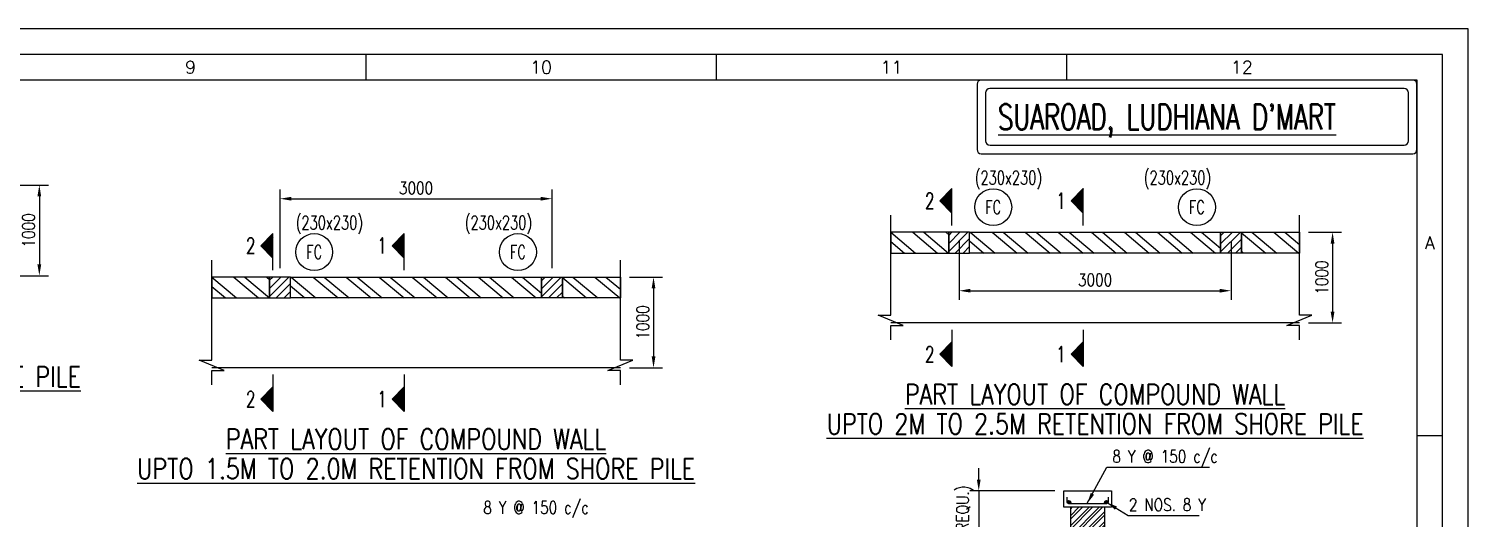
# Model space of a CAD drawing. Extents: x -69352 to 1013721, y -547461 to -186867.
# Drawn here: x 771275 to 803036, y -375175 to -364383 of the extents above; entities that cross this region are included whole.
import ezdxf
from ezdxf.enums import TextEntityAlignment as Align

# ---------------------------------------------------------------- set-up
doc = ezdxf.new("R2010")
doc.units = 0
doc.header["$LTSCALE"] = 500
doc.header["$MEASUREMENT"] = 0
doc.header["$PDMODE"] = 35
doc.header["$PDSIZE"] = -15
doc.layers.get('DEFPOINTS').update_dxf_attribs({"color": 4})
for name, color, linetype in [('PNA', 10, 'Continuous'), ('S-BRECK LINE', 8, 'Continuous'), ('S-COLUMN', 1, 'Continuous'), ('S-COLUMN CIRCLE', 9, 'Continuous'), ('S-COLUMN HATCH', 8, 'Continuous'), ('S-COLUMN NO', 2, 'Continuous'), ('S-CONCRET LINE', 4, 'Continuous'), ('S-DIM-1', 5, 'Continuous'), ('S-HATCH', 253, 'Continuous'), ('S-REINFORCEMENT', 6, 'Continuous'), ('S-SECTION MARK', 1, 'Continuous'), ('S-TEXT-1', 4, 'Continuous'), ('S-TEXT-1 @ 1', 4, 'Continuous'), ('S-TITIL', 6, 'Continuous'), ('SCHEDULE LINE-1', 7, 'Continuous'), ('SHEET', 7, 'Continuous'), ('TITLE', 4, 'Continuous')]:
    doc.layers.add(name, color=color, linetype=linetype)
doc.styles.add('ROMANS', font='simplex.shx', dxfattribs={"width": 0.8, "height": 275})
doc.dimstyles.new('dim33.33', dxfattribs={"dimtxt": 250, "dimasz": 250, "dimexe": 200, "dimexo": 200, "dimgap": 100, "dimtad": 1, "dimdec": 0, "dimlfac": 0.333331, "dimzin": 0, "dimdsep": 46, "dimtxsty": 'ROMANS', "dimcen": 0, "dimclrd": 5, "dimclre": 5, "dimclrt": 4, "dimadec": 0, "dimazin": 0, "dimtfac": 1, "dimtdec": 0, "dimtix": 1, "dimtofl": 0, "dimtmove": 2, "dimatfit": 3, "dimfxl": 0, "dimtolj": 1, "dimtzin": 0, "dimlwd": -1, "dimlwe": -1, "dimarcsym": 0})
doc.dimstyles.new('dim50', dxfattribs={"dimtxt": 250, "dimasz": 250, "dimexe": 200, "dimexo": 200, "dimgap": 100, "dimtad": 1, "dimdec": 0, "dimlfac": 0.5, "dimzin": 0, "dimdsep": 46, "dimtxsty": 'ROMANS', "dimcen": 0, "dimclrd": 5, "dimclre": 5, "dimclrt": 4, "dimadec": 0, "dimazin": 0, "dimtfac": 1, "dimtdec": 0, "dimtix": 1, "dimtofl": 0, "dimtmove": 2, "dimatfit": 3, "dimfxl": 0, "dimtolj": 1, "dimtzin": 0, "dimlwd": -1, "dimlwe": -1, "dimarcsym": 0})
pattern_1 = [(45, (-17525212.22, 1033715.36), (-88.38834765, 88.38834765), [])]
pattern_2 = [(45, (-17540194.85, 1032725.89), (-88.38834765, 88.38834765), [])]

# ---------------------------------------------------------------- blocks, each defined once
blk = doc.blocks.new('zw$C05B')
at = {"flags": 128}
blk.add_lwpolyline([(0, 0), (82749, 0), (82749, 58210), (0, 58210)], close=True, dxfattribs=at)
at = {"layer": 'PNA'}
for p, q in [((61569, 57718), (61569, 57226)), ((68301, 57718), (68301, 57226)), ((75033, 57718), (75033, 57226)), ((81765, 50402), (82257, 50402))]:
    blk.add_line(p, q, dxfattribs=at)
at = {"layer": 'PNA', "color": 1}
for points in [[(984, 492), (82257, 492), (82257, 57718), (984, 57718)], [(1968, 984), (81765, 984), (81765, 57226), (1968, 57226)]]:
    blk.add_lwpolyline(points, close=True, dxfattribs=at)
at = {"layer": 'PNA', "style": 'ROMANS'}
for s, p in [('9', (58204, 57472)), ('10', (64936, 57472)), ('11', (71668, 57472)), ('12', (78400, 57472)), ('A', (82011, 54102))]:
    blk.add_text(s, height=246, dxfattribs=at).set_placement(p, align=Align.MIDDLE)
blk = doc.blocks.new('*D925')
at = {"layer": 'DEFPOINTS', "color": 0}
for p in [(791803, -368869), (797803, -368869), (797803, -370159)]:
    blk.add_point(p, dxfattribs=at)
at = {"layer": 'S-TEXT-1', "color": 5}
for p, q in [((791803, -369069), (791803, -370359)), ((797803, -369069), (797803, -370359)), ((792053, -370159), (797553, -370159))]:
    blk.add_line(p, q, dxfattribs=at)
for points in [[(792053, -370117), (792053, -370200), (791803, -370159)], [(797553, -370200), (797553, -370117), (797803, -370159)]]:
    blk.add_solid(points, dxfattribs=at)
at = {"layer": 'S-TEXT-1', "color": 4, "insert": (794803, -369921), "char_height": 275, "attachment_point": 5, "style": 'ROMANS'}
blk.add_mtext('\\A1;3000', dxfattribs=at)
blk = doc.blocks.new('*D926')
at = {"layer": 'DEFPOINTS', "color": 0}
for p in [(799311, -368869), (799311, -370869), (800043, -370869)]:
    blk.add_point(p, dxfattribs=at)
at = {"layer": 'S-TEXT-1', "color": 5}
for p, q in [((799511, -368869), (800243, -368869)), ((800043, -369119), (800043, -370619)), ((799511, -370869), (800243, -370869))]:
    blk.add_line(p, q, dxfattribs=at)
for points in [[(800084, -369119), (800001, -369119), (800043, -368869)], [(800001, -370619), (800084, -370619), (800043, -370869)]]:
    blk.add_solid(points, dxfattribs=at)
at = {"layer": 'S-TEXT-1', "color": 4, "insert": (799805, -369869), "char_height": 275, "attachment_point": 5, "rotation": 90, "style": 'ROMANS'}
blk.add_mtext('\\A1;1000', dxfattribs=at)
blk = doc.blocks.new('*D935')
at = {"layer": 'DEFPOINTS', "color": 0}
for p in [(794114, -374573), (792236, -377633), (794204, -377633)]:
    blk.add_point(p, dxfattribs=at)
at = {"layer": 'S-DIM-1', "color": 5, "lineweight": -3}
for p, q in [((792236, -374323), (792236, -374073)), ((792236, -374573), (792236, -377633)), ((792236, -377883), (792236, -378133))]:
    blk.add_line(p, q, dxfattribs=at)
at = {"layer": 'S-DIM-1', "color": 5}
for p, q in [((793914, -374573), (792036, -374573)), ((794004, -377633), (792036, -377633))]:
    blk.add_line(p, q, dxfattribs=at)
for points in [[(792194, -374323), (792277, -374323), (792236, -374573)], [(792277, -377883), (792194, -377883), (792236, -377633)]]:
    blk.add_solid(points, dxfattribs=at)
at = {"layer": 'S-DIM-1', "color": 4, "insert": (791926, -376103), "char_height": 275, "attachment_point": 5, "rotation": 90, "style": 'ROMANS'}
blk.add_mtext('\\A1;(AS PER ARCH REQU.)', dxfattribs=at)
blk = doc.blocks.new('*D937')
at = {"layer": 'DEFPOINTS', "color": 0}
for p in [(782820, -368130), (776820, -369858), (782820, -369858)]:
    blk.add_point(p, dxfattribs=at)
at = {"layer": 'S-TEXT-1', "color": 5}
for p, q in [((776820, -369658), (776820, -367930)), ((782820, -369658), (782820, -367930)), ((777070, -368130), (782570, -368130))]:
    blk.add_line(p, q, dxfattribs=at)
for points in [[(777070, -368088), (777070, -368172), (776820, -368130)], [(782570, -368172), (782570, -368088), (782820, -368130)]]:
    blk.add_solid(points, dxfattribs=at)
at = {"layer": 'S-TEXT-1', "color": 4, "insert": (779820, -367893), "char_height": 275, "attachment_point": 5, "style": 'ROMANS'}
blk.add_mtext('\\A1;3000', dxfattribs=at)
blk = doc.blocks.new('*D938')
at = {"layer": 'DEFPOINTS', "color": 0}
for p in [(784328, -369858), (784328, -371858), (785060, -371858)]:
    blk.add_point(p, dxfattribs=at)
at = {"layer": 'S-TEXT-1', "color": 5}
for p, q in [((784528, -369858), (785260, -369858)), ((785060, -370108), (785060, -371608)), ((784528, -371858), (785260, -371858))]:
    blk.add_line(p, q, dxfattribs=at)
for points in [[(785102, -370108), (785019, -370108), (785060, -369858)], [(785019, -371608), (785102, -371608), (785060, -371858)]]:
    blk.add_solid(points, dxfattribs=at)
at = {"layer": 'S-TEXT-1', "color": 4, "insert": (784823, -370858), "char_height": 275, "attachment_point": 5, "rotation": 90, "style": 'ROMANS'}
blk.add_mtext('\\A1;1000', dxfattribs=at)
blk = doc.blocks.new('*D949')
at = {"layer": 'DEFPOINTS', "color": 0}
for p in [(770776, -367829), (770776, -369829), (771508, -369829)]:
    blk.add_point(p, dxfattribs=at)
at = {"layer": 'S-TEXT-1', "color": 5}
for p, q in [((770976, -367829), (771708, -367829)), ((771508, -368079), (771508, -369579)), ((770976, -369829), (771708, -369829))]:
    blk.add_line(p, q, dxfattribs=at)
for points in [[(771549, -368079), (771466, -368079), (771508, -367829)], [(771466, -369579), (771549, -369579), (771508, -369829)]]:
    blk.add_solid(points, dxfattribs=at)
at = {"layer": 'S-TEXT-1', "color": 4, "insert": (771270, -368829), "char_height": 275, "attachment_point": 5, "rotation": 90, "style": 'ROMANS'}
blk.add_mtext('\\A1;1000', dxfattribs=at)

msp = doc.modelspace()

# ---------------------------------------------------------------- hatches: boundary and pattern name
at = {"layer": 'S-COLUMN HATCH'}
h = msp.add_hatch(dxfattribs=at)
h.set_pattern_fill('ANSI31', color=256, scale=1000, angle=360, style=0)
h.set_pattern_definition(pattern_1)
h.paths.add_polyline_path([(791572.78, -369328.743), (791572.78, -368868.743), (792032.78, -368868.743), (792032.78, -369328.743)])
h = msp.add_hatch(dxfattribs=at)
h.set_pattern_fill('ANSI31', color=256, scale=1000, angle=360, style=0)
h.set_pattern_definition(pattern_1)
h.paths.add_polyline_path([(797572.78, -369328.743), (797572.78, -368868.743), (798032.78, -368868.743), (798032.78, -369328.743)])
h = msp.add_hatch(dxfattribs=at)
h.set_pattern_fill('ANSI31', color=256, scale=1000, angle=360, style=0)
h.set_pattern_definition(pattern_2)
h.paths.add_polyline_path([(776590.153, -370318.207), (776590.153, -369858.207), (777050.153, -369858.207), (777050.153, -370318.207)])
h = msp.add_hatch(dxfattribs=at)
h.set_pattern_fill('ANSI31', color=256, scale=1000, angle=360, style=0)
h.set_pattern_definition(pattern_2)
h.paths.add_polyline_path([(782590.153, -370318.207), (782590.153, -369858.207), (783050.153, -369858.207), (783050.153, -370318.207)])
at = {"layer": 'S-HATCH'}
h = msp.add_hatch(dxfattribs=at)
h.set_pattern_fill('ANSI32', color=256, scale=1250, angle=275, style=0)
h.set_pattern_definition([(320, (-15639685.3, 739362.56), (301.306692, 359.083333), []), (320, (-15639666.04, 739142.43), (301.306692, 359.083333), [])])
h.paths.add_polyline_path([(790294.786, -368868.743), (790294.786, -369328.743), (791572.78, -369328.743), (791572.78, -368868.743)])
h = msp.add_hatch(dxfattribs=at)
h.set_pattern_fill('ANSI32', color=256, scale=1250, angle=275, style=0)
h.set_pattern_definition([(320, (-15640848.3, 739362.56), (301.306692, 359.083333), []), (320, (-15640829.03, 739142.43), (301.306692, 359.083333), [])])
h.paths.add_polyline_path([(792032.78, -369328.743), (792032.78, -368868.743), (797572.78, -368868.743), (797572.78, -369328.743)])
h = msp.add_hatch(dxfattribs=at)
h.set_pattern_fill('ANSI32', color=256, scale=1250, angle=275, style=0)
h.set_pattern_definition([(320, (-15644842.24, 739362.56), (301.306692, 359.083333), []), (320, (-15644823, 739142.43), (301.306692, 359.083333), [])])
h.paths.add_polyline_path([(798032.78, -369328.743), (798032.78, -368868.743), (799310.774, -368868.743), (799310.774, -369328.743)])
h = msp.add_hatch(dxfattribs=at)
h.set_pattern_fill('ANSI32', color=256, scale=1250, angle=275, style=0)
h.set_pattern_definition([(320, (-15654667.9, 738373.1), (301.306692, 359.083333), []), (320, (-15654648.66, 738152.96), (301.306692, 359.083333), [])])
h.paths.add_polyline_path([(775312.159, -369858.207), (775312.159, -370318.207), (776590.153, -370318.207), (776590.153, -369858.207)])
h = msp.add_hatch(dxfattribs=at)
h.set_pattern_fill('ANSI32', color=256, scale=1250, angle=275, style=0)
h.set_pattern_definition([(320, (-15655830.9, 738373.1), (301.306692, 359.083333), []), (320, (-15655811.66, 738152.96), (301.306692, 359.083333), [])])
h.paths.add_polyline_path([(777050.153, -370318.207), (777050.153, -369858.207), (782590.153, -369858.207), (782590.153, -370318.207)])
h = msp.add_hatch(dxfattribs=at)
h.set_pattern_fill('ANSI32', color=256, scale=1250, angle=275, style=0)
h.set_pattern_definition([(320, (-15659824.87, 738373.1), (301.306692, 359.083333), []), (320, (-15659805.6, 738152.96), (301.306692, 359.083333), [])])
h.paths.add_polyline_path([(783050.153, -370318.207), (783050.153, -369858.207), (784328.147, -369858.207), (784328.147, -370318.207)])
h = msp.add_hatch(dxfattribs=at)
h.set_pattern_fill('ANSI32', color=256, scale=420, style=0)
h.set_pattern_definition([(45, (-7887517.47, 23488.31), (-111.369318, 111.369318), []), (45, (-7887443.23, 23488.31), (-111.369318, 111.369318), [])])
h.paths.add_polyline_path([(794264.067, -377632.824), (795014.067, -377632.824), (795014.067, -374932.824), (794264.067, -374932.824)])
at = {"layer": 'S-SECTION MARK'}
h = msp.add_hatch(dxfattribs=at)
h.set_pattern_fill('ANSI31', color=256, scale=172.406964, angle=270, style=0)
h.set_pattern_definition([(315, (789804.926, -292466.592), (15.2387667, 15.2387667), [])])
h.paths.add_polyline_path([(791376.775, -368177.75), (791643.905, -367905.885), (791643.905, -368449.616)])
h = msp.add_hatch(dxfattribs=at)
h.set_pattern_fill('ANSI31', color=256, scale=172.406964, angle=270, style=0)
h.set_pattern_definition([(315, (792700.234, -292466.592), (15.2387667, 15.2387667), [])])
h.paths.add_polyline_path([(794272.083, -368177.75), (794539.212, -367905.885), (794539.212, -368449.616)])
h = msp.add_hatch(dxfattribs=at)
h.set_pattern_fill('ANSI31', color=256, scale=172.406964, angle=270, style=0)
h.set_pattern_definition([(315, (774822.3, -293456.056), (15.2387667, 15.2387667), [])])
h.paths.add_polyline_path([(776394.148, -369167.215), (776661.277, -368895.349), (776661.277, -369439.08)])
h = msp.add_hatch(dxfattribs=at)
h.set_pattern_fill('ANSI31', color=256, scale=172.406964, angle=270, style=0)
h.set_pattern_definition([(315, (777717.607, -293456.056), (15.2387667, 15.2387667), [])])
h.paths.add_polyline_path([(779289.456, -369167.215), (779556.585, -368895.349), (779556.585, -369439.08)])
h = msp.add_hatch(dxfattribs=at)
h.set_pattern_fill('ANSI31', color=256, scale=172.406964, angle=270, style=0)
h.set_pattern_definition([(315, (789804.926, -293776.592), (15.2387667, 15.2387667), [])])
h.paths.add_polyline_path([(791376.775, -371559.736), (791643.905, -371831.601), (791643.905, -371287.87)])
h = msp.add_hatch(dxfattribs=at)
h.set_pattern_fill('ANSI31', color=256, scale=172.406964, angle=270, style=0)
h.set_pattern_definition([(315, (792700.234, -293776.592), (15.2387667, 15.2387667), [])])
h.paths.add_polyline_path([(794272.083, -371559.736), (794539.212, -371831.601), (794539.212, -371287.87)])
h = msp.add_hatch(dxfattribs=at)
h.set_pattern_fill('ANSI31', color=256, scale=172.406964, angle=270, style=0)
h.set_pattern_definition([(315, (774822.3, -294766.056), (15.2387667, 15.2387667), [])])
h.paths.add_polyline_path([(776394.148, -372549.2), (776661.277, -372821.065), (776661.277, -372277.335)])
h = msp.add_hatch(dxfattribs=at)
h.set_pattern_fill('ANSI31', color=256, scale=172.406964, angle=270, style=0)
h.set_pattern_definition([(315, (777717.607, -294766.056), (15.2387667, 15.2387667), [])])
h.paths.add_polyline_path([(779289.456, -372549.2), (779556.585, -372821.065), (779556.585, -372277.335)])

# ---------------------------------------------------------------- linework, layer by layer
at = {"layer": 'S-BRECK LINE', "elevation": -0.168}
for points in [[(790294.786, -371243.743), (790294.786, -370925.812), (790569.534, -370925.812), (790020.038, -370700.181), (790294.786, -370700.181), (790294.786, -368493.743)], [(799310.774, -371243.743), (799310.774, -370925.812), (799036.026, -370925.812), (799585.522, -370700.181), (799310.774, -370700.181), (799310.774, -368493.743)], [(775312.159, -372233.207), (775312.159, -371915.277), (775586.907, -371915.277), (775037.411, -371689.646), (775312.159, -371689.646), (775312.159, -369483.207)], [(784328.147, -372233.207), (784328.147, -371915.277), (784053.399, -371915.277), (784602.895, -371689.646), (784328.147, -371689.646), (784328.147, -369483.207)]]:
    msp.add_lwpolyline(points, dxfattribs=at)
at = {"layer": 'S-COLUMN', "color": 4}
msp.add_line((794264.067, -377593.82, -0.168), (794264.067, -374932.824, -0.168), dxfattribs=at)
at = {"layer": 'S-COLUMN', "elevation": -0.168}
for points in [[(791572.78, -369328.743), (792032.78, -369328.743), (792032.78, -368868.743), (791572.78, -368868.743)], [(798032.78, -369328.743), (797572.78, -369328.743), (797572.78, -368868.743), (798032.78, -368868.743)], [(776590.153, -370318.207), (777050.153, -370318.207), (777050.153, -369858.207), (776590.153, -369858.207)], [(783050.153, -370318.207), (782590.153, -370318.207), (782590.153, -369858.207), (783050.153, -369858.207)]]:
    msp.add_lwpolyline(points, close=True, dxfattribs=at)
at = {"layer": 'S-COLUMN', "color": 4, "elevation": -0.168}
for points in [[(794264.067, -377632.824), (794264.067, -374932.824)], [(795014.067, -374932.824), (795014.067, -377632.824)]]:
    msp.add_lwpolyline(points, dxfattribs=at)
at = {"layer": 'S-COLUMN CIRCLE'}
for centre in [(792555.305, -368316.268, -0.168), (797050.255, -368316.268, -0.168), (777572.678, -369305.733, -0.168), (782067.628, -369305.733, -0.168)]:
    msp.add_circle(centre, 407.525, dxfattribs=at)
at = {"layer": 'S-CONCRET LINE'}
for p, q in [((799310.774, -370868.743, -0.168), (790294.786, -370868.743, -0.168)), ((784328.147, -371858.207, -0.168), (775312.159, -371858.207, -0.168))]:
    msp.add_line(p, q, dxfattribs=at)
at = {"layer": 'S-CONCRET LINE', "elevation": -0.168}
for points in [[(791572.78, -369328.743), (791572.78, -368868.743), (790294.786, -368868.743), (790294.786, -369328.743)], [(792032.78, -369328.743), (792032.78, -368868.743), (797572.78, -368868.743), (797572.78, -369328.743)], [(798032.78, -369328.743), (798032.78, -368868.743), (799310.774, -368868.743), (799310.774, -369328.743)], [(776590.153, -370318.207), (776590.153, -369858.207), (775312.159, -369858.207), (775312.159, -370318.207)], [(777050.153, -370318.207), (777050.153, -369858.207), (782590.153, -369858.207), (782590.153, -370318.207)], [(783050.153, -370318.207), (783050.153, -369858.207), (784328.147, -369858.207), (784328.147, -370318.207)], [(794114.067, -374932.824), (794114.067, -374572.824), (795164.067, -374572.824), (795164.067, -374932.824)]]:
    msp.add_lwpolyline(points, close=True, dxfattribs=at)
at = {"layer": 'S-REINFORCEMENT', "color": 5, "elevation": -0.168}
msp.add_lwpolyline([(795089.067, -374707.824), (795089.067, -374820.324, -0.414213562), (795051.567, -374857.824), (794226.567, -374857.824, -0.414213562), (794189.067, -374820.324), (794189.067, -374707.824)], format="xyb", dxfattribs=at)
at = {"layer": 'S-REINFORCEMENT', "color": 5, "const_width": 37.5, "elevation": -0.168}
for points in [[(794207.817, -374820.324, 1), (794245.317, -374820.324, 1)], [(795070.317, -374820.324, -1), (795032.817, -374820.324, -1)]]:
    msp.add_lwpolyline(points, format="xyb", close=True, dxfattribs=at)
at = {"layer": 'S-REINFORCEMENT', "color": 5}
for centre in [(794226.567, -374820.324, -0.168), (795051.567, -374820.324, -0.168)]:
    msp.add_circle(centre, 37.5, dxfattribs=at)
at = {"layer": 'S-SECTION MARK'}
for p, q in [((791376.775, -368177.75, -0.168), (791643.905, -367905.885, -0.168)), ((791643.905, -368718.743, -0.168), (791643.905, -367905.885, -0.168)), ((794272.083, -368177.75, -0.168), (794539.212, -367905.885, -0.168)), ((794539.212, -368718.743, -0.168), (794539.212, -367905.885, -0.168)), ((791643.905, -368449.616, -0.168), (791376.775, -368177.75, -0.168)), ((794539.212, -368449.616, -0.168), (794272.083, -368177.75, -0.168)), ((776394.148, -369167.215, -0.168), (776661.277, -368895.349, -0.168)), ((776661.277, -369708.207, -0.168), (776661.277, -368895.349, -0.168)), ((779289.456, -369167.215, -0.168), (779556.585, -368895.349, -0.168)), ((779556.585, -369708.207, -0.168), (779556.585, -368895.349, -0.168)), ((776661.277, -369439.08, -0.168), (776394.148, -369167.215, -0.168)), ((779556.585, -369439.08, -0.168), (779289.456, -369167.215, -0.168)), ((791643.905, -371018.743, -0.168), (791643.905, -371831.601, -0.168)), ((794539.212, -371018.743, -0.168), (794539.212, -371831.601, -0.168)), ((791643.905, -371287.87, -0.168), (791376.775, -371559.736, -0.168)), ((791376.775, -371559.736, -0.168), (791643.905, -371831.601, -0.168)), ((794539.212, -371287.87, -0.168), (794272.083, -371559.736, -0.168)), ((794272.083, -371559.736, -0.168), (794539.212, -371831.601, -0.168)), ((776661.277, -372008.207, -0.168), (776661.277, -372821.065, -0.168)), ((779556.585, -372008.207, -0.168), (779556.585, -372821.065, -0.168)), ((776661.277, -372277.335, -0.168), (776394.148, -372549.2, -0.168)), ((776394.148, -372549.2, -0.168), (776661.277, -372821.065, -0.168)), ((779556.585, -372277.335, -0.168), (779289.456, -372549.2, -0.168)), ((779289.456, -372549.2, -0.168), (779556.585, -372821.065, -0.168))]:
    msp.add_line(p, q, dxfattribs=at)
at = {"layer": 'SCHEDULE LINE-1', "color": 2}
for points in [[(792197.823, -365607.003), (792197.823, -367044.503, 0.414213562), (792291.573, -367138.253), (801811.858, -367138.253, 0.414213562), (801905.608, -367044.503), (801905.608, -365607.003, 0.414213562), (801811.858, -365513.253), (792291.573, -365513.253, 0.414213562)], [(792385.323, -365794.503), (792385.323, -366850.753, 0.414213562), (792485.323, -366950.753), (801624.358, -366950.753, 0.414213562), (801718.108, -366857.003), (801718.108, -365794.503, 0.414213562), (801624.358, -365700.753), (792479.073, -365700.753, 0.414213562)]]:
    msp.add_lwpolyline(points, format="xyb", close=True, dxfattribs=at)

# ---------------------------------------------------------------- block references
at = {"layer": 'SHEET', "xscale": 1.148535329229629, "yscale": 1.148535329229629, "zscale": 1.148535329229629}
msp.add_blockref('zw$C05B', (707996, -431239.516), dxfattribs=at)

# ---------------------------------------------------------------- texts
at = {"layer": 'S-COLUMN NO', "style": 'ROMANS', "width": 0.7}
for p in [(792147.78, -367666.268, -0.168), (795877.78, -367666.268, -0.168), (777165.153, -368655.733, -0.168), (780895.153, -368655.733, -0.168)]:
    msp.add_text('(230x230)', height=300, dxfattribs=at).set_placement(p, align=Align.MIDDLE_LEFT)
for p in [(792555.305, -368316.268, -0.168), (797050.255, -368316.268, -0.168), (777572.678, -369305.733, -0.168), (782067.628, -369305.733, -0.168)]:
    msp.add_text('FC', height=300, dxfattribs=at).set_placement(p, align=Align.MIDDLE)
at = {"layer": 'S-SECTION MARK', "style": 'ROMANS', "width": 0.7}
for s, p in [('2', (791153.993, -368176.389, -0.168)), ('1', (794049.3, -368176.389, -0.168)), ('2', (776171.366, -369165.853, -0.168)), ('1', (779066.673, -369165.853, -0.168)), ('2', (791153.993, -371561.097, -0.168)), ('1', (794049.3, -371561.097, -0.168)), ('2', (776171.366, -372550.562, -0.168)), ('1', (779066.673, -372550.562, -0.168))]:
    msp.add_text(s, height=350, dxfattribs=at).set_placement(p, align=Align.MIDDLE)
at = {"layer": 'S-TEXT-1 @ 1', "style": 'ROMANS', "width": 0.8}
for s, p in [('8 Y @ 150 c/c', (795184.567, -373812.07, -0.168)), ('8 Y @ 150 c/c', (781303.746, -374940.021, -189.754)), ('2 NOS. 8 Y', (795549.401, -374877.953, -0.168))]:
    msp.add_text(s, height=275, dxfattribs=at).set_placement(p, align=Align.MIDDLE_LEFT)
at = {"layer": 'S-TITIL', "style": 'ROMANS', "width": 0.8}
for s, p in [('%%UUPTO 1.0M TO 1.5M RETENTION FROM SHORE PILE', (766267.758, -372054.716, -0.168)), ('%%UPART LAYOUT OF COMPOUND WALL', (794802.78, -372441.164, -0.168)), ('%%UUPTO 2M TO 2.5M RETENTION FROM SHORE PILE', (794802.78, -373094.948, -0.168)), ('%%UPART LAYOUT OF COMPOUND WALL', (779820.153, -373430.629, -0.168)), ('%%UUPTO 1.5M TO 2.0M RETENTION FROM SHORE PILE', (779820.153, -374084.412, -0.168))]:
    msp.add_text(s, height=450, dxfattribs=at).set_placement(p, align=Align.MIDDLE_CENTER)
at = {"layer": 'TITLE', "style": 'ROMANS', "width": 0.7}
msp.add_text("%%USUAROAD, LUDHIANA D'MART", height=562.5, dxfattribs=at).set_placement((792661.058, -366325.753), align=Align.MIDDLE_LEFT)

# ---------------------------------------------------------------- dimensions: what is measured, and where the dimension line sits
at = {"layer": 'S-DIM-1'}
dim = msp.add_linear_dim(base=(792235.567, -377632.824, -0.168), p1=(794114.067, -374572.824, -0.168), p2=(794204.067, -377632.824, -0.168), angle=90, text='(AS PER ARCH REQU.)', dimstyle='dim33.33', override={"dimtofl": 1, "dimtmove": 0, "dimlwd": 65533}, dxfattribs=at)
dim.commit()
dim.dimension.update_dxf_attribs({"geometry": '*D935', "text_midpoint": (791926.043, -376102.824, -0.168)})
at = {"layer": 'S-TEXT-1', "color": 5}
for base, p1, p2, picture, middle in [((782820.153, -368130.051, 1.086), (776820.153, -369858.207, -0.168), (782820.153, -369858.207, -0.168), '*D937', (779820.153, -367892.551, 1.086)), ((797802.78, -370158.711, 1.086), (791802.78, -368868.743, -0.168), (797802.78, -368868.743, -0.168), '*D925', (794802.78, -369921.211, 1.086))]:
    dim = msp.add_linear_dim(base=base, p1=p1, p2=p2, dimstyle='dim50', dxfattribs=at)
    dim.commit()
    dim.dimension.update_dxf_attribs({"geometry": picture, "text_midpoint": middle})
for base, p1, p2, picture, middle in [((771507.791, -369828.512, 1.086), (770775.752, -367828.512, -0.168), (770775.752, -369828.512, -0.168), '*D949', (771270.291, -368828.512, 1.086)), ((800042.813, -370868.743, 1.086), (799310.774, -368868.743, -0.168), (799310.774, -370868.743, -0.168), '*D926', (799805.313, -369868.743, 1.086)), ((785060.186, -371858.207, 1.086), (784328.147, -369858.207, -0.168), (784328.147, -371858.207, -0.168), '*D938', (784822.686, -370858.207, 1.086))]:
    dim = msp.add_linear_dim(base=base, p1=p1, p2=p2, angle=270, dimstyle='dim50', dxfattribs=at)
    dim.commit()
    dim.dimension.update_dxf_attribs({"geometry": picture, "text_midpoint": middle})

# ---------------------------------------------------------------- leaders
at = {"layer": 'S-DIM-1'}
for points in [[(794623.567, -374857.824, -0.168), (795064.567, -374052.07, -0.168), (797330.136, -374052.07, -0.168)], [(795051.567, -374820.324, -0.168), (795530.636, -375117.953, -0.168), (797098.007, -375117.953, -0.168)]]:
    msp.add_leader(points, dimstyle='dim33.33', dxfattribs=at)

doc.saveas('drawing.dxf')
